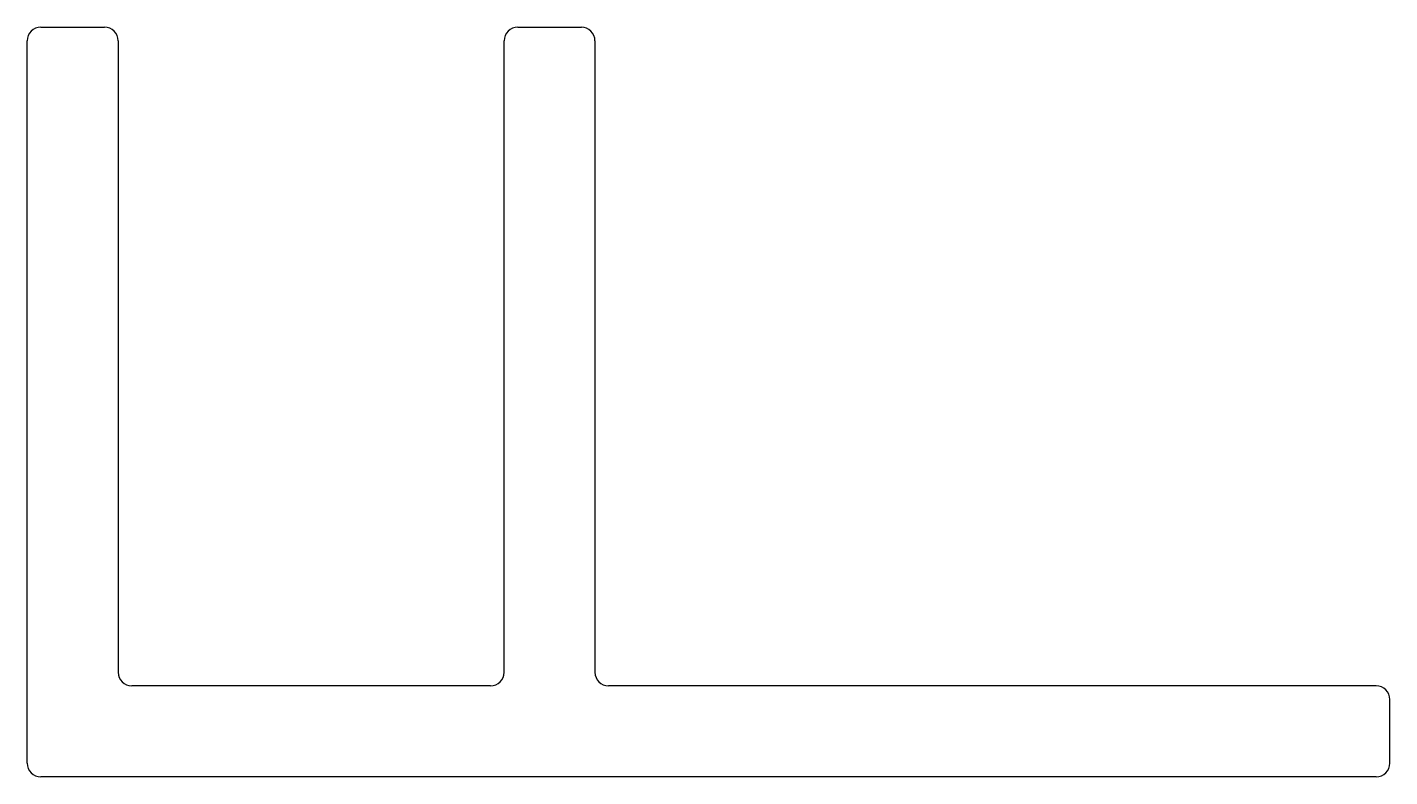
# Model space of a CAD drawing. Extents: x 2790 to 2820, y 1371.6 to 1388.1.
import ezdxf

# ---------------------------------------------------------------- set-up
doc = ezdxf.new("R2010")
doc.units = 0
doc.layers.get('0').update_dxf_attribs({"linetype": 'CONTINUOUS'})

msp = doc.modelspace()

# ---------------------------------------------------------------- linework, layer by layer
for p, q in [((2790.299, 1388.128), (2791.699, 1388.128)), ((2800.799, 1388.128), (2802.199, 1388.128)), ((2789.999, 1371.928), (2789.999, 1387.828)), ((2791.999, 1387.828), (2791.999, 1373.928)), ((2800.499, 1373.928), (2800.499, 1387.828)), ((2802.499, 1387.828), (2802.499, 1373.928)), ((2800.199, 1373.628), (2792.299, 1373.628)), ((2819.699, 1373.628), (2802.799, 1373.628)), ((2819.999, 1371.928), (2819.999, 1373.328)), ((2819.699, 1371.628), (2790.299, 1371.628))]:
    msp.add_line(p, q)
for centre, start, end in [((2790.299, 1387.828), 90, 180), ((2791.699, 1387.828), 0, 90), ((2800.799, 1387.828), 90, 180), ((2802.199, 1387.828), 0, 90), ((2792.299, 1373.928), 180, 270), ((2800.199, 1373.928), 270, 360), ((2802.799, 1373.928), 180, 270), ((2819.699, 1373.328), 0, 90), ((2790.299, 1371.928), 180, 270), ((2819.699, 1371.928), 270, 360)]:
    msp.add_arc(centre, 0.3, start, end)

doc.saveas('drawing.dxf')
